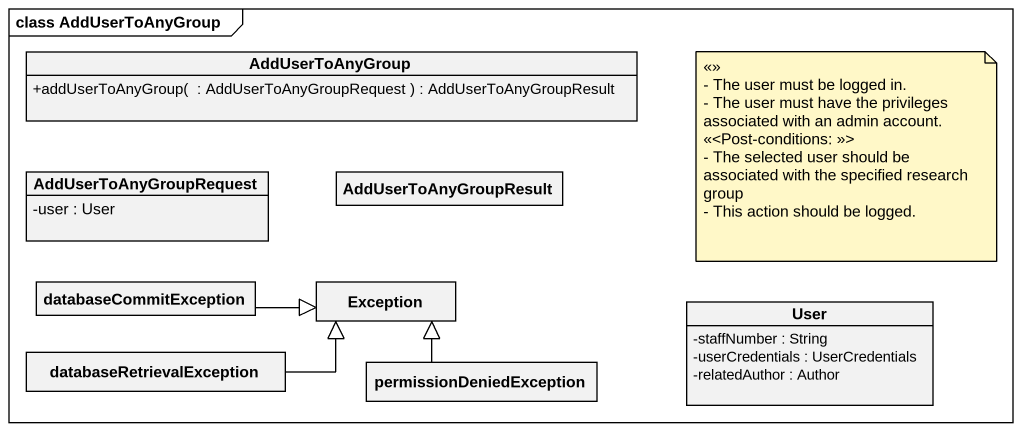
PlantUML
@startuml
mainframe class AddUserToAnyGroup
hide circle
hide empty members
skinparam classAttributeIconSize 0
class AddUserToAnyGroup {
  +addUserToAnyGroup(  : AddUserToAnyGroupRequest ) : AddUserToAnyGroupResult
}
class AddUserToAnyGroupRequest {
  -user : User
}
class AddUserToAnyGroupResult
class databaseCommitException
class "Exception" as Exception_
class User {
  -staffNumber : String
  -userCredentials : UserCredentials
  -relatedAuthor : Author
}
class databaseRetrievalException
class permissionDeniedException
databaseCommitException -right-|> Exception_
databaseRetrievalException -right-|> Exception_
permissionDeniedException -up-|> Exception_
note as N1
  <<>>
  - The user must be logged in.
  - The user must have the privileges associated with an admin account.
  <<<Post-conditions: >>>
  - The selected user should be associated with the specified research group
  - This action should be logged.
end note
@enduml
